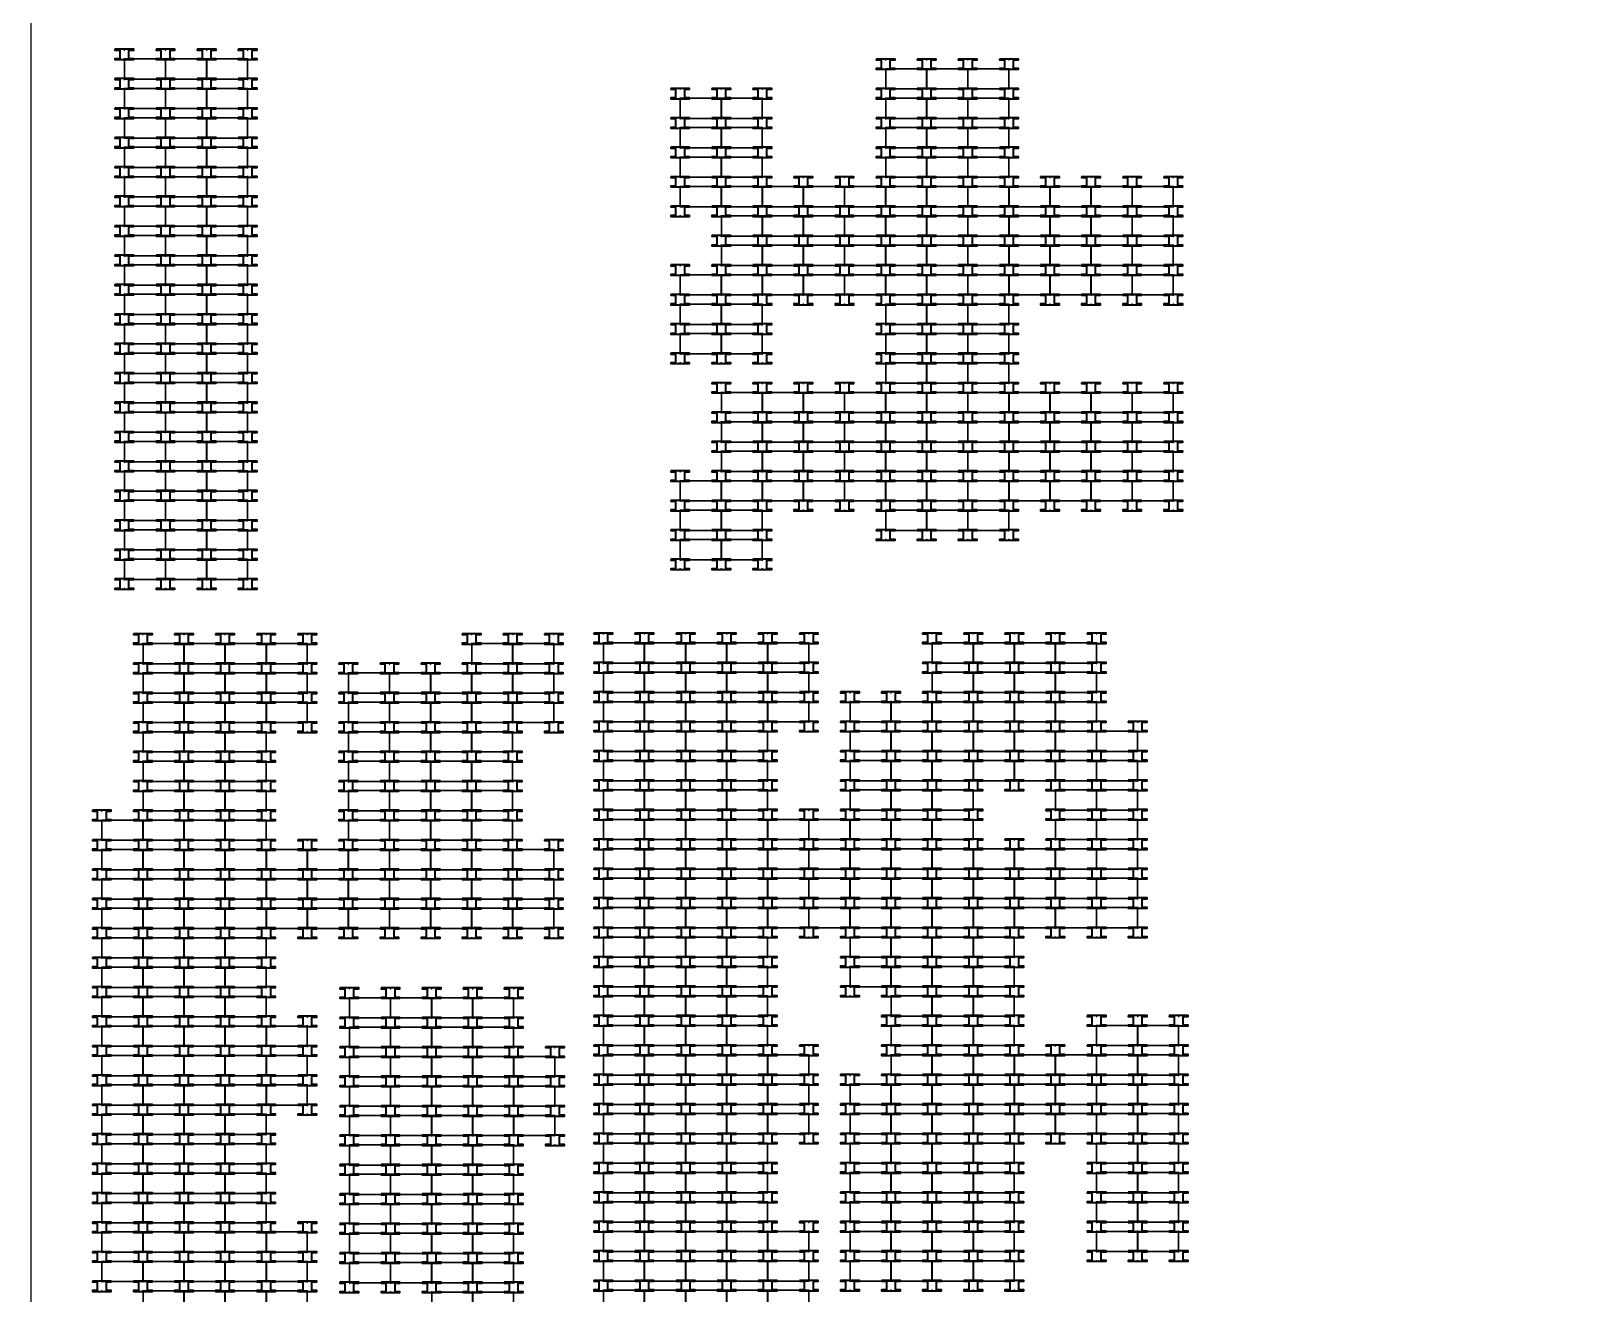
# Model space of a CAD drawing. Header units: inches. Extents: x 3750 to 10146, y -443 to 5941.
# Drawn here: x 3896 to 6862, y 760 to 3158 of the extents above; entities that cross this region are included whole.
import ezdxf

# ---------------------------------------------------------------- set-up
doc = ezdxf.new("R2010")
doc.units = ezdxf.units.IN
doc.header["$LTSCALE"] = 50
doc.header["$MEASUREMENT"] = 0
for name, color, linetype, lineweight in [('E-PANELS', 140, 'Continuous', 30), ('E2-ECOFEET', 254, 'Continuous', 35), ('E3-ECOFEET', 254, 'Continuous', 35)]:
    doc.layers.add(name, color=color, linetype=linetype, lineweight=lineweight)
doc.layers.add('IFI PERIMETER', color=221, linetype='FENCE', plot=False)
doc.layers.get('E2-ECOFEET').off()
doc.styles.get("Standard").update_dxf_attribs({"font": 'arial.ttf'})
doc.linetypes.add('FENCE', pattern='A,0.5,-0.1,["X",Standard,S=0.1,R=0,X=-0.035,Y=-0.05],-0.1', length=0.7)

# ---------------------------------------------------------------- blocks, each defined once
blk = doc.blocks.new('YINGLI 305W 10DEG')
at = {"layer": 'E-PANELS'}
blk.add_lwpolyline([(0, 0), (77.56, 0), (77.56, -38.4), (0, -38.4)], close=True, dxfattribs=at)
blk = doc.blocks.new('EF3')
at = {"layer": 'E3-ECOFEET', "color": 5}
for points in [[(0, 0), (0, -1.5), (9.4, -1.5), (9.4, -18.1), (0, -18.1), (0, -19.6), (36, -19.6), (36, -18.1), (26.6, -18.1), (26.6, -1.5), (36, -1.5), (36, 0), (0, 0)], [(8.8, -8.1), (8.9, -8.1)]]:
    blk.add_lwpolyline(points, dxfattribs=at)
at = {"layer": 'E3-ECOFEET'}
for points in [[(17.2, -1), (17.8, -1), (17.8, -0.5)], [(17.2, -18.5), (17.8, -18.5), (17.8, -19)], [(18.2, -0.5), (18.2, -1), (18.8, -1)], [(18.2, -19), (18.2, -18.5), (18.8, -18.5)]]:
    blk.add_lwpolyline(points, dxfattribs=at)

msp = doc.modelspace()

# ---------------------------------------------------------------- linework, layer by layer
at = {"layer": 'IFI PERIMETER'}
msp.add_lwpolyline([(10146.5, -226.8), (3896.1, -226.8), (3896.1, 5941.5), (10146.5, 5941.5)], close=True, dxfattribs=at)

# ---------------------------------------------------------------- block references
at = {"layer": 'E-PANELS'}
for p in [(4073.3, 3105.3), (4151.4, 3105.3), (4229.4, 3105.3), (5519.2, 3086.7), (5597.3, 3086.7), (5675.3, 3086.7), (4073.3, 3049.4), (4151.4, 3049.4), (4229.4, 3049.4), (5128.9, 3030.8), (5207, 3030.8), (5519.2, 3030.8), (5597.3, 3030.8), (5675.3, 3030.8), (4073.3, 2993.5), (4151.4, 2993.5), (4229.4, 2993.5), (5128.9, 2974.9), (5207, 2974.9), (5519.2, 2974.9), (5597.3, 2974.9), (5675.3, 2974.9), (4073.3, 2937.6), (4151.4, 2937.6), (4229.4, 2937.6), (5128.9, 2919), (5207, 2919), (5519.2, 2919), (5597.3, 2919), (5675.3, 2919), (4073.3, 2881.7), (4151.4, 2881.7), (4229.4, 2881.7), (5128.9, 2863.1), (5207, 2863.1), (5285, 2863.1), (5363.1, 2863.1), (5441.2, 2863.1), (5519.2, 2863.1), (5597.3, 2863.1), (5675.3, 2863.1), (5753.4, 2863.1), (5831.5, 2863.1), (5909.5, 2863.1), (5987.6, 2863.1), (4073.3, 2825.8), (4151.4, 2825.8), (4229.4, 2825.8), (5207, 2807.2), (5285, 2807.2), (5363.1, 2807.2), (5441.2, 2807.2), (5519.2, 2807.2), (5597.3, 2807.2), (5675.3, 2807.2), (5753.4, 2807.2), (5831.5, 2807.2), (5909.5, 2807.2), (5987.6, 2807.2), (4073.3, 2769.9), (4151.4, 2769.9), (4229.4, 2769.9), (5207, 2751.3), (5285, 2751.3), (5363.1, 2751.3), (5441.2, 2751.3), (5519.2, 2751.3), (5597.3, 2751.3), (5675.3, 2751.3), (5753.4, 2751.3), (5831.5, 2751.3), (5909.5, 2751.3), (5987.6, 2751.3), (4073.3, 2714.1), (4151.4, 2714.1), (4229.4, 2714.1), (5128.9, 2695.4), (5207, 2695.4), (5285, 2695.4), (5363.1, 2695.4), (5441.2, 2695.4), (5519.2, 2695.4), (5597.3, 2695.4), (5675.3, 2695.4), (5753.4, 2695.4), (5831.5, 2695.4), (5909.5, 2695.4), (5987.6, 2695.4), (4073.3, 2658.2), (4151.4, 2658.2), (4229.4, 2658.2), (5128.9, 2639.6), (5207, 2639.6), (5519.2, 2639.6), (5597.3, 2639.6), (5675.3, 2639.6), (4073.3, 2602.3), (4151.4, 2602.3), (4229.4, 2602.3), (5128.9, 2583.7), (5207, 2583.7), (5519.2, 2583.7), (5597.3, 2583.7), (5675.3, 2583.7), (4073.3, 2546.4), (4151.4, 2546.4), (4229.4, 2546.4), (5519.2, 2527.8), (5597.3, 2527.8), (5675.3, 2527.8), (4073.3, 2490.5), (4151.4, 2490.5), (4229.4, 2490.5), (5207, 2471.9), (5285, 2471.9), (5363.1, 2471.9), (5441.2, 2471.9), (5519.2, 2471.9), (5597.3, 2471.9), (5675.3, 2471.9), (5753.4, 2471.9), (5831.5, 2471.9), (5909.5, 2471.9), (5987.6, 2471.9), (4073.3, 2434.6), (4151.4, 2434.6), (4229.4, 2434.6), (5207, 2416), (5285, 2416), (5363.1, 2416), (5441.2, 2416), (5519.2, 2416), (5597.3, 2416), (5675.3, 2416), (5753.4, 2416), (5831.5, 2416), (5909.5, 2416), (5987.6, 2416), (4073.3, 2378.7), (4151.4, 2378.7), (4229.4, 2378.7), (5207, 2360.1), (5285, 2360.1), (5363.1, 2360.1), (5441.2, 2360.1), (5519.2, 2360.1), (5597.3, 2360.1), (5675.3, 2360.1), (5753.4, 2360.1), (5831.5, 2360.1), (5909.5, 2360.1), (5987.6, 2360.1), (4073.3, 2322.8), (4151.4, 2322.8), (4229.4, 2322.8), (5128.9, 2304.2), (5207, 2304.2), (5285, 2304.2), (5363.1, 2304.2), (5441.2, 2304.2), (5519.2, 2304.2), (5597.3, 2304.2), (5675.3, 2304.2), (5753.4, 2304.2), (5831.5, 2304.2), (5909.5, 2304.2), (5987.6, 2304.2), (4073.3, 2266.9), (4151.4, 2266.9), (4229.4, 2266.9), (5128.9, 2248.3), (5207, 2248.3), (5519.2, 2248.3), (5597.3, 2248.3), (5675.3, 2248.3), (4073.3, 2211), (4151.4, 2211), (4229.4, 2211), (5128.9, 2192.4), (5207, 2192.4), (4073.3, 2155.1), (4151.4, 2155.1), (4229.4, 2155.1), (4108.5, 1995), (4186.5, 1995), (4264.6, 1995), (4342.7, 1995), (4733, 1995), (4811, 1995), (4983.1, 1996.2), (5061.1, 1996.2), (5139.2, 1996.2), (5217.3, 1996.2), (5295.3, 1996.2), (5607.6, 1996.2), (5685.6, 1996.2), (5763.7, 1996.2), (5841.7, 1996.2), (4108.5, 1939.1), (4186.5, 1939.1), (4264.6, 1939.1), (4342.7, 1939.1), (4498.8, 1939.1), (4576.8, 1939.1), (4654.9, 1939.1), (4733, 1939.1), (4811, 1939.1), (4983.1, 1940.3), (5061.1, 1940.3), (5139.2, 1940.3), (5217.3, 1940.3), (5295.3, 1940.3), (5607.6, 1940.3), (5685.6, 1940.3), (5763.7, 1940.3), (5841.7, 1940.3), (4108.5, 1883.2), (4186.5, 1883.2), (4264.6, 1883.2), (4342.7, 1883.2), (4498.8, 1883.2), (4576.8, 1883.2), (4654.9, 1883.2), (4733, 1883.2), (4811, 1883.2), (4983.1, 1884.4), (5061.1, 1884.4), (5139.2, 1884.4), (5217.3, 1884.4), (5295.3, 1884.4), (5451.4, 1884.4), (5529.5, 1884.4), (5607.6, 1884.4), (5685.6, 1884.4), (5763.7, 1884.4), (5841.7, 1884.4), (4108.5, 1827.3), (4186.5, 1827.3), (4264.6, 1827.3), (4498.8, 1827.3), (4576.8, 1827.3), (4654.9, 1827.3), (4733, 1827.3), (4983.1, 1828.5), (5061.1, 1828.5), (5139.2, 1828.5), (5217.3, 1828.5), (5451.4, 1828.5), (5529.5, 1828.5), (5607.6, 1828.5), (5685.6, 1828.5), (5763.7, 1828.5), (5841.7, 1828.5), (5919.8, 1828.5), (4108.5, 1771.4), (4186.5, 1771.4), (4264.6, 1771.4), (4498.8, 1771.4), (4576.8, 1771.4), (4654.9, 1771.4), (4733, 1771.4), (4983.1, 1772.6), (5061.1, 1772.6), (5139.2, 1772.6), (5217.3, 1772.6), (5451.4, 1772.6), (5529.5, 1772.6), (5607.6, 1772.6), (5685.6, 1772.6), (5763.7, 1772.6), (5841.7, 1772.6), (5919.8, 1772.6), (4108.5, 1715.5), (4186.5, 1715.5), (4264.6, 1715.5), (4498.8, 1715.5), (4576.8, 1715.5), (4654.9, 1715.5), (4733, 1715.5), (4983.1, 1716.8), (5061.1, 1716.8), (5139.2, 1716.8), (5217.3, 1716.8), (5451.4, 1716.8), (5529.5, 1716.8), (5607.6, 1716.8), (5841.7, 1716.8), (5919.8, 1716.8), (4030.4, 1659.6), (4108.5, 1659.6), (4186.5, 1659.6), (4264.6, 1659.6), (4498.8, 1659.6), (4576.8, 1659.6), (4654.9, 1659.6), (4733, 1659.6), (4983.1, 1660.9), (5061.1, 1660.9), (5139.2, 1660.9), (5217.3, 1660.9), (5295.3, 1660.9), (5373.4, 1660.9), (5451.4, 1660.9), (5529.5, 1660.9), (5607.6, 1660.9), (5841.7, 1660.9), (5919.8, 1660.9), (4030.4, 1603.7), (4108.5, 1603.7), (4186.5, 1603.7), (4264.6, 1603.7), (4342.7, 1603.7), (4420.7, 1603.7), (4498.8, 1603.7), (4576.8, 1603.7), (4654.9, 1603.7), (4733, 1603.7), (4811, 1603.7), (4983.1, 1605), (5061.1, 1605), (5139.2, 1605), (5217.3, 1605), (5295.3, 1605), (5373.4, 1605), (5451.4, 1605), (5529.5, 1605), (5607.6, 1605), (5685.6, 1605), (5763.7, 1605), (5841.7, 1605), (5919.8, 1605), (4030.4, 1547.8), (4108.5, 1547.8), (4186.5, 1547.8), (4264.6, 1547.8), (4342.7, 1547.8), (4420.7, 1547.8), (4498.8, 1547.8), (4576.8, 1547.8), (4654.9, 1547.8), (4733, 1547.8), (4811, 1547.8), (4983.1, 1549.1), (5061.1, 1549.1), (5139.2, 1549.1), (5217.3, 1549.1), (5295.3, 1549.1), (5373.4, 1549.1), (5451.4, 1549.1), (5529.5, 1549.1), (5607.6, 1549.1), (5685.6, 1549.1), (5763.7, 1549.1), (5841.7, 1549.1), (5919.8, 1549.1), (4030.4, 1491.9), (4108.5, 1491.9), (4186.5, 1491.9), (4264.6, 1491.9), (4342.7, 1491.9), (4420.7, 1491.9), (4498.8, 1491.9), (4576.8, 1491.9), (4654.9, 1491.9), (4733, 1491.9), (4811, 1491.9), (4983.1, 1493.2), (5061.1, 1493.2), (5139.2, 1493.2), (5217.3, 1493.2), (5295.3, 1493.2), (5373.4, 1493.2), (5451.4, 1493.2), (5529.5, 1493.2), (5607.6, 1493.2), (5685.6, 1493.2), (5763.7, 1493.2), (5841.7, 1493.2), (5919.8, 1493.2), (4030.4, 1436), (4108.5, 1436), (4186.5, 1436), (4264.6, 1436), (4983.1, 1437.3), (5061.1, 1437.3), (5139.2, 1437.3), (5217.3, 1437.3), (5451.4, 1437.3), (5529.5, 1437.3), (5607.6, 1437.3), (5685.6, 1437.3), (4030.4, 1380.1), (4108.5, 1380.1), (4186.5, 1380.1), (4264.6, 1380.1), (4983.1, 1381.4), (5061.1, 1381.4), (5139.2, 1381.4), (5217.3, 1381.4), (5451.4, 1381.4), (5529.5, 1381.4), (5607.6, 1381.4), (5685.6, 1381.4), (4030.4, 1324.2), (4108.5, 1324.2), (4186.5, 1324.2), (4264.6, 1324.2), (4500.7, 1322.1), (4578.8, 1322.1), (4656.9, 1322.1), (4734.9, 1322.1), (4983.1, 1325.5), (5061.1, 1325.5), (5139.2, 1325.5), (5217.3, 1325.5), (5529.5, 1325.5), (5607.6, 1325.5), (5685.6, 1325.5), (4030.4, 1268.3), (4108.5, 1268.3), (4186.5, 1268.3), (4264.6, 1268.3), (4342.7, 1268.3), (4500.7, 1266.2), (4578.8, 1266.2), (4656.9, 1266.2), (4734.9, 1266.2), (4983.1, 1269.6), (5061.1, 1269.6), (5139.2, 1269.6), (5217.3, 1269.6), (5529.5, 1269.6), (5607.6, 1269.6), (5685.6, 1269.6), (5919.8, 1269.6), (5997.9, 1269.6), (4030.4, 1212.4), (4108.5, 1212.4), (4186.5, 1212.4), (4264.6, 1212.4), (4342.7, 1212.4), (4500.7, 1210.3), (4578.8, 1210.3), (4656.9, 1210.3), (4734.9, 1210.3), (4813, 1210.3), (4983.1, 1213.7), (5061.1, 1213.7), (5139.2, 1213.7), (5217.3, 1213.7), (5295.3, 1213.7), (5529.5, 1213.7), (5607.6, 1213.7), (5685.6, 1213.7), (5763.7, 1213.7), (5841.7, 1213.7), (5919.8, 1213.7), (5997.9, 1213.7), (4983.1, 1157.8), (5061.1, 1157.8), (5139.2, 1157.8), (5217.3, 1157.8), (5295.3, 1157.8), (5451.4, 1157.8), (5529.5, 1157.8), (5607.6, 1157.8), (5685.6, 1157.8), (5763.7, 1157.8), (5841.7, 1157.8), (5919.8, 1157.8), (5997.9, 1157.8), (4030.4, 1156.6), (4108.5, 1156.6), (4186.5, 1156.6), (4264.6, 1156.6), (4342.7, 1156.6), (4500.7, 1154.4), (4578.8, 1154.4), (4656.9, 1154.4), (4734.9, 1154.4), (4813, 1154.4), (4030.4, 1100.7), (4108.5, 1100.7), (4186.5, 1100.7), (4264.6, 1100.7), (4500.7, 1098.5), (4578.8, 1098.5), (4656.9, 1098.5), (4734.9, 1098.5), (4813, 1098.5), (4983.1, 1101.9), (5061.1, 1101.9), (5139.2, 1101.9), (5217.3, 1101.9), (5295.3, 1101.9), (5451.4, 1101.9), (5529.5, 1101.9), (5607.6, 1101.9), (5685.6, 1101.9), (5763.7, 1101.9), (5841.7, 1101.9), (5919.8, 1101.9), (5997.9, 1101.9), (4030.4, 1044.8), (4108.5, 1044.8), (4186.5, 1044.8), (4264.6, 1044.8), (4500.7, 1042.6), (4578.8, 1042.6), (4656.9, 1042.6), (4734.9, 1042.6), (4983.1, 1046), (5061.1, 1046), (5139.2, 1046), (5217.3, 1046), (5451.4, 1046), (5529.5, 1046), (5607.6, 1046), (5685.6, 1046), (5919.8, 1046), (5997.9, 1046), (4030.4, 988.9), (4108.5, 988.9), (4186.5, 988.9), (4264.6, 988.9), (4500.7, 986.7), (4578.8, 986.7), (4656.9, 986.7), (4734.9, 986.7), (4983.1, 990.1), (5061.1, 990.1), (5139.2, 990.1), (5217.3, 990.1), (5451.4, 990.1), (5529.5, 990.1), (5607.6, 990.1), (5685.6, 990.1), (5919.8, 990.1), (5997.9, 990.1), (4030.4, 933), (4108.5, 933), (4186.5, 933), (4264.6, 933), (4500.7, 930.8), (4578.8, 930.8), (4656.9, 930.8), (4734.9, 930.8), (4983.1, 934.2), (5061.1, 934.2), (5139.2, 934.2), (5217.3, 934.2), (5451.4, 934.2), (5529.5, 934.2), (5607.6, 934.2), (5685.6, 934.2), (5919.8, 934.2), (5997.9, 934.2), (4030.4, 877.1), (4108.5, 877.1), (4186.5, 877.1), (4264.6, 877.1), (4342.7, 877.1), (4500.7, 874.9), (4578.8, 874.9), (4656.9, 874.9), (4734.9, 874.9), (4983.1, 878.3), (5061.1, 878.3), (5139.2, 878.3), (5217.3, 878.3), (5295.3, 878.3), (5451.4, 878.3), (5529.5, 878.3), (5607.6, 878.3), (5685.6, 878.3), (5919.8, 878.3), (5997.9, 878.3), (4030.4, 821.2), (4108.5, 821.2), (4186.5, 821.2), (4264.6, 821.2), (4342.7, 821.2), (4500.7, 819), (4578.8, 819), (4656.9, 819), (4734.9, 819), (4983.1, 822.4), (5061.1, 822.4), (5139.2, 822.4), (5217.3, 822.4), (5295.3, 822.4), (5451.4, 822.4), (5529.5, 822.4), (5607.6, 822.4), (5685.6, 822.4), (4108.5, 765.3), (4186.5, 765.3), (4264.6, 765.3), (4342.7, 765.3), (4656.9, 763.1), (4734.9, 763.1), (4983.1, 766.5), (5061.1, 766.5), (5139.2, 766.5), (5217.3, 766.5), (5295.3, 766.5)]:
    msp.add_blockref('YINGLI 305W 10DEG', p, dxfattribs=at)
at = {"layer": 'E2-ECOFEET'}
for p in [(4055, 3123.8), (4133.1, 3123.8), (4211.2, 3123.8), (4289.2, 3123.8), (5501, 3105.2), (5579, 3105.2), (5657.1, 3105.2), (5735.1, 3105.2), (4055, 3067.9), (4133.1, 3067.9), (4211.2, 3067.9), (4289.2, 3067.9), (5110.7, 3049.3), (5188.7, 3049.3), (5266.8, 3049.3), (5501, 3049.3), (5579, 3049.3), (5657.1, 3049.3), (5735.1, 3049.3), (4055, 3012.1), (4133.1, 3012.1), (4211.2, 3012.1), (4289.2, 3012.1), (5110.7, 2993.4), (5188.7, 2993.4), (5266.8, 2993.4), (5501, 2993.4), (5579, 2993.4), (5657.1, 2993.4), (5735.1, 2993.4), (4055, 2956.2), (4133.1, 2956.2), (4211.2, 2956.2), (4289.2, 2956.2), (5110.7, 2937.5), (5188.7, 2937.5), (5266.8, 2937.5), (5501, 2937.5), (5579, 2937.5), (5657.1, 2937.5), (5735.1, 2937.5), (4055, 2900.3), (4133.1, 2900.3), (4211.2, 2900.3), (4289.2, 2900.3), (5110.7, 2881.7), (5188.7, 2881.7), (5266.8, 2881.7), (5344.8, 2881.7), (5422.9, 2881.7), (5501, 2881.7), (5579, 2881.7), (5657.1, 2881.7), (5735.1, 2881.7), (5813.2, 2881.7), (5891.3, 2881.7), (5969.3, 2881.7), (6047.4, 2881.7), (4055, 2844.4), (4133.1, 2844.4), (4211.2, 2844.4), (4289.2, 2844.4), (5110.7, 2825.8), (5188.7, 2825.8), (5266.8, 2825.8), (5344.8, 2825.8), (5422.9, 2825.8), (5501, 2825.8), (5579, 2825.8), (5657.1, 2825.8), (5735.1, 2825.8), (5813.2, 2825.8), (5891.3, 2825.8), (5969.3, 2825.8), (6047.4, 2825.8), (4055, 2788.5), (4133.1, 2788.5), (4211.2, 2788.5), (4289.2, 2788.5), (5188.7, 2769.9), (5266.8, 2769.9), (5344.8, 2769.9), (5422.9, 2769.9), (5501, 2769.9), (5579, 2769.9), (5657.1, 2769.9), (5735.1, 2769.9), (5813.2, 2769.9), (5891.3, 2769.9), (5969.3, 2769.9), (6047.4, 2769.9), (4055, 2732.6), (4133.1, 2732.6), (4211.2, 2732.6), (4289.2, 2732.6), (5110.7, 2714), (5188.7, 2714), (5266.8, 2714), (5344.8, 2714), (5422.9, 2714), (5501, 2714), (5579, 2714), (5657.1, 2714), (5735.1, 2714), (5813.2, 2714), (5891.3, 2714), (5969.3, 2714), (6047.4, 2714), (4055, 2676.7), (4133.1, 2676.7), (4211.2, 2676.7), (4289.2, 2676.7), (5110.7, 2658.1), (5188.7, 2658.1), (5266.8, 2658.1), (5344.8, 2658.1), (5422.9, 2658.1), (5501, 2658.1), (5579, 2658.1), (5657.1, 2658.1), (5735.1, 2658.1), (5813.2, 2658.1), (5891.3, 2658.1), (5969.3, 2658.1), (6047.4, 2658.1), (4055, 2620.8), (4133.1, 2620.8), (4211.2, 2620.8), (4289.2, 2620.8), (5110.7, 2602.2), (5188.7, 2602.2), (5266.8, 2602.2), (5501, 2602.2), (5579, 2602.2), (5657.1, 2602.2), (5735.1, 2602.2), (4055, 2564.9), (4133.1, 2564.9), (4211.2, 2564.9), (4289.2, 2564.9), (5110.7, 2546.3), (5188.7, 2546.3), (5266.8, 2546.3), (5501, 2546.3), (5579, 2546.3), (5657.1, 2546.3), (5735.1, 2546.3), (4055, 2509), (4133.1, 2509), (4211.2, 2509), (4289.2, 2509), (5188.7, 2490.4), (5266.8, 2490.4), (5344.8, 2490.4), (5422.9, 2490.4), (5501, 2490.4), (5579, 2490.4), (5657.1, 2490.4), (5735.1, 2490.4), (5813.2, 2490.4), (5891.3, 2490.4), (5969.3, 2490.4), (6047.4, 2490.4), (4055, 2453.1), (4133.1, 2453.1), (4211.2, 2453.1), (4289.2, 2453.1), (5188.7, 2434.5), (5266.8, 2434.5), (5344.8, 2434.5), (5422.9, 2434.5), (5501, 2434.5), (5579, 2434.5), (5657.1, 2434.5), (5735.1, 2434.5), (5813.2, 2434.5), (5891.3, 2434.5), (5969.3, 2434.5), (6047.4, 2434.5), (4055, 2397.2), (4133.1, 2397.2), (4211.2, 2397.2), (4289.2, 2397.2), (5188.7, 2378.6), (5266.8, 2378.6), (5344.8, 2378.6), (5422.9, 2378.6), (5501, 2378.6), (5579, 2378.6), (5657.1, 2378.6), (5735.1, 2378.6), (5813.2, 2378.6), (5891.3, 2378.6), (5969.3, 2378.6), (6047.4, 2378.6), (4055, 2341.3), (4133.1, 2341.3), (4211.2, 2341.3), (4289.2, 2341.3), (5110.7, 2322.7), (5188.7, 2322.7), (5266.8, 2322.7), (5344.8, 2322.7), (5422.9, 2322.7), (5501, 2322.7), (5579, 2322.7), (5657.1, 2322.7), (5735.1, 2322.7), (5813.2, 2322.7), (5891.3, 2322.7), (5969.3, 2322.7), (6047.4, 2322.7), (4055, 2285.4), (4133.1, 2285.4), (4211.2, 2285.4), (4289.2, 2285.4), (5110.7, 2266.8), (5188.7, 2266.8), (5266.8, 2266.8), (5344.8, 2266.8), (5422.9, 2266.8), (5501, 2266.8), (5579, 2266.8), (5657.1, 2266.8), (5735.1, 2266.8), (5813.2, 2266.8), (5891.3, 2266.8), (5969.3, 2266.8), (6047.4, 2266.8), (4055, 2229.5), (4133.1, 2229.5), (4211.2, 2229.5), (4289.2, 2229.5), (5110.7, 2210.9), (5188.7, 2210.9), (5266.8, 2210.9), (5501, 2210.9), (5579, 2210.9), (5657.1, 2210.9), (5735.1, 2210.9), (4055, 2173.6), (4133.1, 2173.6), (4211.2, 2173.6), (4289.2, 2173.6), (5110.7, 2155), (5188.7, 2155), (5266.8, 2155), (4055, 2117.7), (4133.1, 2117.7), (4211.2, 2117.7), (4289.2, 2117.7), (4090.2, 2013.5), (4168.3, 2013.5), (4246.3, 2013.5), (4324.4, 2013.5), (4402.5, 2013.5), (4714.7, 2013.5), (4792.8, 2013.5), (4870.8, 2013.5), (4964.8, 2014.7), (5042.9, 2014.7), (5121, 2014.7), (5199, 2014.7), (5277.1, 2014.7), (5355.1, 2014.7), (5589.3, 2014.7), (5667.4, 2014.7), (5745.4, 2014.7), (5823.5, 2014.7), (5901.6, 2014.7), (4964.8, 1958.9), (5042.9, 1958.9), (5121, 1958.9), (5199, 1958.9), (5277.1, 1958.9), (5355.1, 1958.9), (5589.3, 1958.9), (5667.4, 1958.9), (5745.4, 1958.9), (5823.5, 1958.9), (5901.6, 1958.9), (4090.2, 1957.6), (4168.3, 1957.6), (4246.3, 1957.6), (4324.4, 1957.6), (4402.5, 1957.6), (4480.5, 1957.6), (4558.6, 1957.6), (4636.6, 1957.6), (4714.7, 1957.6), (4792.8, 1957.6), (4870.8, 1957.6), (4090.2, 1901.7), (4168.3, 1901.7), (4246.3, 1901.7), (4324.4, 1901.7), (4402.5, 1901.7), (4480.5, 1901.7), (4558.6, 1901.7), (4636.6, 1901.7), (4714.7, 1901.7), (4792.8, 1901.7), (4870.8, 1901.7), (4964.8, 1903), (5042.9, 1903), (5121, 1903), (5199, 1903), (5277.1, 1903), (5355.1, 1903), (5433.2, 1903), (5511.3, 1903), (5589.3, 1903), (5667.4, 1903), (5745.4, 1903), (5823.5, 1903), (5901.6, 1903), (4090.2, 1845.8), (4168.3, 1845.8), (4246.3, 1845.8), (4324.4, 1845.8), (4402.5, 1845.8), (4480.5, 1845.8), (4558.6, 1845.8), (4636.6, 1845.8), (4714.7, 1845.8), (4792.8, 1845.8), (4870.8, 1845.8), (4964.8, 1847.1), (5042.9, 1847.1), (5121, 1847.1), (5199, 1847.1), (5277.1, 1847.1), (5355.1, 1847.1), (5433.2, 1847.1), (5511.3, 1847.1), (5589.3, 1847.1), (5667.4, 1847.1), (5745.4, 1847.1), (5823.5, 1847.1), (5901.6, 1847.1), (5979.6, 1847.1), (4090.2, 1789.9), (4168.3, 1789.9), (4246.3, 1789.9), (4324.4, 1789.9), (4480.5, 1789.9), (4558.6, 1789.9), (4636.6, 1789.9), (4714.7, 1789.9), (4792.8, 1789.9), (4964.8, 1791.2), (5042.9, 1791.2), (5121, 1791.2), (5199, 1791.2), (5277.1, 1791.2), (5433.2, 1791.2), (5511.3, 1791.2), (5589.3, 1791.2), (5667.4, 1791.2), (5745.4, 1791.2), (5823.5, 1791.2), (5901.6, 1791.2), (5979.6, 1791.2), (4090.2, 1734), (4168.3, 1734), (4246.3, 1734), (4324.4, 1734), (4480.5, 1734), (4558.6, 1734), (4636.6, 1734), (4714.7, 1734), (4792.8, 1734), (4964.8, 1735.3), (5042.9, 1735.3), (5121, 1735.3), (5199, 1735.3), (5277.1, 1735.3), (5433.2, 1735.3), (5511.3, 1735.3), (5589.3, 1735.3), (5667.4, 1735.3), (5745.4, 1735.3), (5823.5, 1735.3), (5901.6, 1735.3), (5979.6, 1735.3), (4012.2, 1678.1), (4090.2, 1678.1), (4168.3, 1678.1), (4246.3, 1678.1), (4324.4, 1678.1), (4480.5, 1678.1), (4558.6, 1678.1), (4636.6, 1678.1), (4714.7, 1678.1), (4792.8, 1678.1), (4964.8, 1679.4), (5042.9, 1679.4), (5121, 1679.4), (5199, 1679.4), (5277.1, 1679.4), (5355.1, 1679.4), (5433.2, 1679.4), (5511.3, 1679.4), (5589.3, 1679.4), (5667.4, 1679.4), (5823.5, 1679.4), (5901.6, 1679.4), (5979.6, 1679.4), (4012.2, 1622.2), (4090.2, 1622.2), (4168.3, 1622.2), (4246.3, 1622.2), (4324.4, 1622.2), (4402.5, 1622.2), (4480.5, 1622.2), (4558.6, 1622.2), (4636.6, 1622.2), (4714.7, 1622.2), (4792.8, 1622.2), (4870.8, 1622.2), (4964.8, 1623.5), (5042.9, 1623.5), (5121, 1623.5), (5199, 1623.5), (5277.1, 1623.5), (5355.1, 1623.5), (5433.2, 1623.5), (5511.3, 1623.5), (5589.3, 1623.5), (5667.4, 1623.5), (5745.4, 1623.5), (5823.5, 1623.5), (5901.6, 1623.5), (5979.6, 1623.5), (4012.2, 1566.3), (4090.2, 1566.3), (4168.3, 1566.3), (4246.3, 1566.3), (4324.4, 1566.3), (4402.5, 1566.3), (4480.5, 1566.3), (4558.6, 1566.3), (4636.6, 1566.3), (4714.7, 1566.3), (4792.8, 1566.3), (4870.8, 1566.3), (4964.8, 1567.6), (5042.9, 1567.6), (5121, 1567.6), (5199, 1567.6), (5277.1, 1567.6), (5355.1, 1567.6), (5433.2, 1567.6), (5511.3, 1567.6), (5589.3, 1567.6), (5667.4, 1567.6), (5745.4, 1567.6), (5823.5, 1567.6), (5901.6, 1567.6), (5979.6, 1567.6), (4012.2, 1510.4), (4090.2, 1510.4), (4168.3, 1510.4), (4246.3, 1510.4), (4324.4, 1510.4), (4402.5, 1510.4), (4480.5, 1510.4), (4558.6, 1510.4), (4636.6, 1510.4), (4714.7, 1510.4), (4792.8, 1510.4), (4870.8, 1510.4), (4964.8, 1511.7), (5042.9, 1511.7), (5121, 1511.7), (5199, 1511.7), (5277.1, 1511.7), (5355.1, 1511.7), (5433.2, 1511.7), (5511.3, 1511.7), (5589.3, 1511.7), (5667.4, 1511.7), (5745.4, 1511.7), (5823.5, 1511.7), (5901.6, 1511.7), (5979.6, 1511.7), (4012.2, 1454.6), (4090.2, 1454.6), (4168.3, 1454.6), (4246.3, 1454.6), (4324.4, 1454.6), (4402.5, 1454.6), (4480.5, 1454.6), (4558.6, 1454.6), (4636.6, 1454.6), (4714.7, 1454.6), (4792.8, 1454.6), (4870.8, 1454.6), (4964.8, 1455.8), (5042.9, 1455.8), (5121, 1455.8), (5199, 1455.8), (5277.1, 1455.8), (5355.1, 1455.8), (5433.2, 1455.8), (5511.3, 1455.8), (5589.3, 1455.8), (5667.4, 1455.8), (5745.4, 1455.8), (5823.5, 1455.8), (5901.6, 1455.8), (5979.6, 1455.8), (4012.2, 1398.7), (4090.2, 1398.7), (4168.3, 1398.7), (4246.3, 1398.7), (4324.4, 1398.7), (4964.8, 1399.9), (5042.9, 1399.9), (5121, 1399.9), (5199, 1399.9), (5277.1, 1399.9), (5433.2, 1399.9), (5511.3, 1399.9), (5589.3, 1399.9), (5667.4, 1399.9), (5745.4, 1399.9), (4012.2, 1342.8), (4090.2, 1342.8), (4168.3, 1342.8), (4246.3, 1342.8), (4324.4, 1342.8), (4482.5, 1340.6), (4560.5, 1340.6), (4638.6, 1340.6), (4716.7, 1340.6), (4794.7, 1340.6), (4964.8, 1344), (5042.9, 1344), (5121, 1344), (5199, 1344), (5277.1, 1344), (5433.2, 1344), (5511.3, 1344), (5589.3, 1344), (5667.4, 1344), (5745.4, 1344), (4012.2, 1286.9), (4090.2, 1286.9), (4168.3, 1286.9), (4246.3, 1286.9), (4324.4, 1286.9), (4402.5, 1286.9), (4482.5, 1284.7), (4560.5, 1284.7), (4638.6, 1284.7), (4716.7, 1284.7), (4794.7, 1284.7), (4964.8, 1288.1), (5042.9, 1288.1), (5121, 1288.1), (5199, 1288.1), (5277.1, 1288.1), (5511.3, 1288.1), (5589.3, 1288.1), (5667.4, 1288.1), (5745.4, 1288.1), (5901.6, 1288.1), (5979.6, 1288.1), (6057.7, 1288.1), (4012.2, 1231), (4090.2, 1231), (4168.3, 1231), (4246.3, 1231), (4324.4, 1231), (4402.5, 1231), (4482.5, 1228.8), (4560.5, 1228.8), (4638.6, 1228.8), (4716.7, 1228.8), (4794.7, 1228.8), (4872.8, 1228.8), (4964.8, 1232.2), (5042.9, 1232.2), (5121, 1232.2), (5199, 1232.2), (5277.1, 1232.2), (5355.1, 1232.2), (5511.3, 1232.2), (5589.3, 1232.2), (5667.4, 1232.2), (5745.4, 1232.2), (5823.5, 1232.2), (5901.6, 1232.2), (5979.6, 1232.2), (6057.7, 1232.2), (4012.2, 1175.1), (4090.2, 1175.1), (4168.3, 1175.1), (4246.3, 1175.1), (4324.4, 1175.1), (4402.5, 1175.1), (4482.5, 1172.9), (4560.5, 1172.9), (4638.6, 1172.9), (4716.7, 1172.9), (4794.7, 1172.9), (4872.8, 1172.9), (4964.8, 1176.3), (5042.9, 1176.3), (5121, 1176.3), (5199, 1176.3), (5277.1, 1176.3), (5355.1, 1176.3), (5433.2, 1176.3), (5511.3, 1176.3), (5589.3, 1176.3), (5667.4, 1176.3), (5745.4, 1176.3), (5823.5, 1176.3), (5901.6, 1176.3), (5979.6, 1176.3), (6057.7, 1176.3), (4012.2, 1119.2), (4090.2, 1119.2), (4168.3, 1119.2), (4246.3, 1119.2), (4324.4, 1119.2), (4402.5, 1119.2), (4482.5, 1117), (4560.5, 1117), (4638.6, 1117), (4716.7, 1117), (4794.7, 1117), (4872.8, 1117), (4964.8, 1120.4), (5042.9, 1120.4), (5121, 1120.4), (5199, 1120.4), (5277.1, 1120.4), (5355.1, 1120.4), (5433.2, 1120.4), (5511.3, 1120.4), (5589.3, 1120.4), (5667.4, 1120.4), (5745.4, 1120.4), (5823.5, 1120.4), (5901.6, 1120.4), (5979.6, 1120.4), (6057.7, 1120.4), (4012.2, 1063.3), (4090.2, 1063.3), (4168.3, 1063.3), (4246.3, 1063.3), (4324.4, 1063.3), (4482.5, 1061.1), (4560.5, 1061.1), (4638.6, 1061.1), (4716.7, 1061.1), (4794.7, 1061.1), (4872.8, 1061.1), (4964.8, 1064.5), (5042.9, 1064.5), (5121, 1064.5), (5199, 1064.5), (5277.1, 1064.5), (5355.1, 1064.5), (5433.2, 1064.5), (5511.3, 1064.5), (5589.3, 1064.5), (5667.4, 1064.5), (5745.4, 1064.5), (5823.5, 1064.5), (5901.6, 1064.5), (5979.6, 1064.5), (6057.7, 1064.5), (4964.8, 1008.6), (5042.9, 1008.6), (5121, 1008.6), (5199, 1008.6), (5277.1, 1008.6), (5433.2, 1008.6), (5511.3, 1008.6), (5589.3, 1008.6), (5667.4, 1008.6), (5745.4, 1008.6), (5901.6, 1008.6), (5979.6, 1008.6), (6057.7, 1008.6), (4012.2, 1007.4), (4090.2, 1007.4), (4168.3, 1007.4), (4246.3, 1007.4), (4324.4, 1007.4), (4482.5, 1005.2), (4560.5, 1005.2), (4638.6, 1005.2), (4716.7, 1005.2), (4794.7, 1005.2), (4012.2, 951.5), (4090.2, 951.5), (4168.3, 951.5), (4246.3, 951.5), (4324.4, 951.5), (4482.5, 949.3), (4560.5, 949.3), (4638.6, 949.3), (4716.7, 949.3), (4794.7, 949.3), (4964.8, 952.8), (5042.9, 952.8), (5121, 952.8), (5199, 952.8), (5277.1, 952.8), (5433.2, 952.8), (5511.3, 952.8), (5589.3, 952.8), (5667.4, 952.8), (5745.4, 952.8), (5901.6, 952.8), (5979.6, 952.8), (6057.7, 952.8), (4012.2, 895.6), (4090.2, 895.6), (4168.3, 895.6), (4246.3, 895.6), (4324.4, 895.6), (4402.5, 895.6), (4482.5, 893.4), (4560.5, 893.4), (4638.6, 893.4), (4716.7, 893.4), (4794.7, 893.4), (4964.8, 896.9), (5042.9, 896.9), (5121, 896.9), (5199, 896.9), (5277.1, 896.9), (5355.1, 896.9), (5433.2, 896.9), (5511.3, 896.9), (5589.3, 896.9), (5667.4, 896.9), (5745.4, 896.9), (5901.6, 896.9), (5979.6, 896.9), (6057.7, 896.9), (4012.2, 839.7), (4090.2, 839.7), (4168.3, 839.7), (4246.3, 839.7), (4324.4, 839.7), (4402.5, 839.7), (4482.5, 837.6), (4560.5, 837.6), (4638.6, 837.6), (4716.7, 837.6), (4794.7, 837.6), (4964.8, 841), (5042.9, 841), (5121, 841), (5199, 841), (5277.1, 841), (5355.1, 841), (5433.2, 841), (5511.3, 841), (5589.3, 841), (5667.4, 841), (5745.4, 841), (5901.6, 841), (5979.6, 841), (6057.7, 841), (4012.2, 783.8), (4090.2, 783.8), (4168.3, 783.8), (4246.3, 783.8), (4324.4, 783.8), (4402.5, 783.8), (4482.5, 781.7), (4560.5, 781.7), (4638.6, 781.7), (4716.7, 781.7), (4794.7, 781.7), (4964.8, 785.1), (5042.9, 785.1), (5121, 785.1), (5199, 785.1), (5277.1, 785.1), (5355.1, 785.1), (5433.2, 785.1), (5511.3, 785.1), (5589.3, 785.1), (5667.4, 785.1), (5745.4, 785.1)]:
    msp.add_blockref('EF3', p, dxfattribs=at)

doc.saveas('drawing.dxf')
